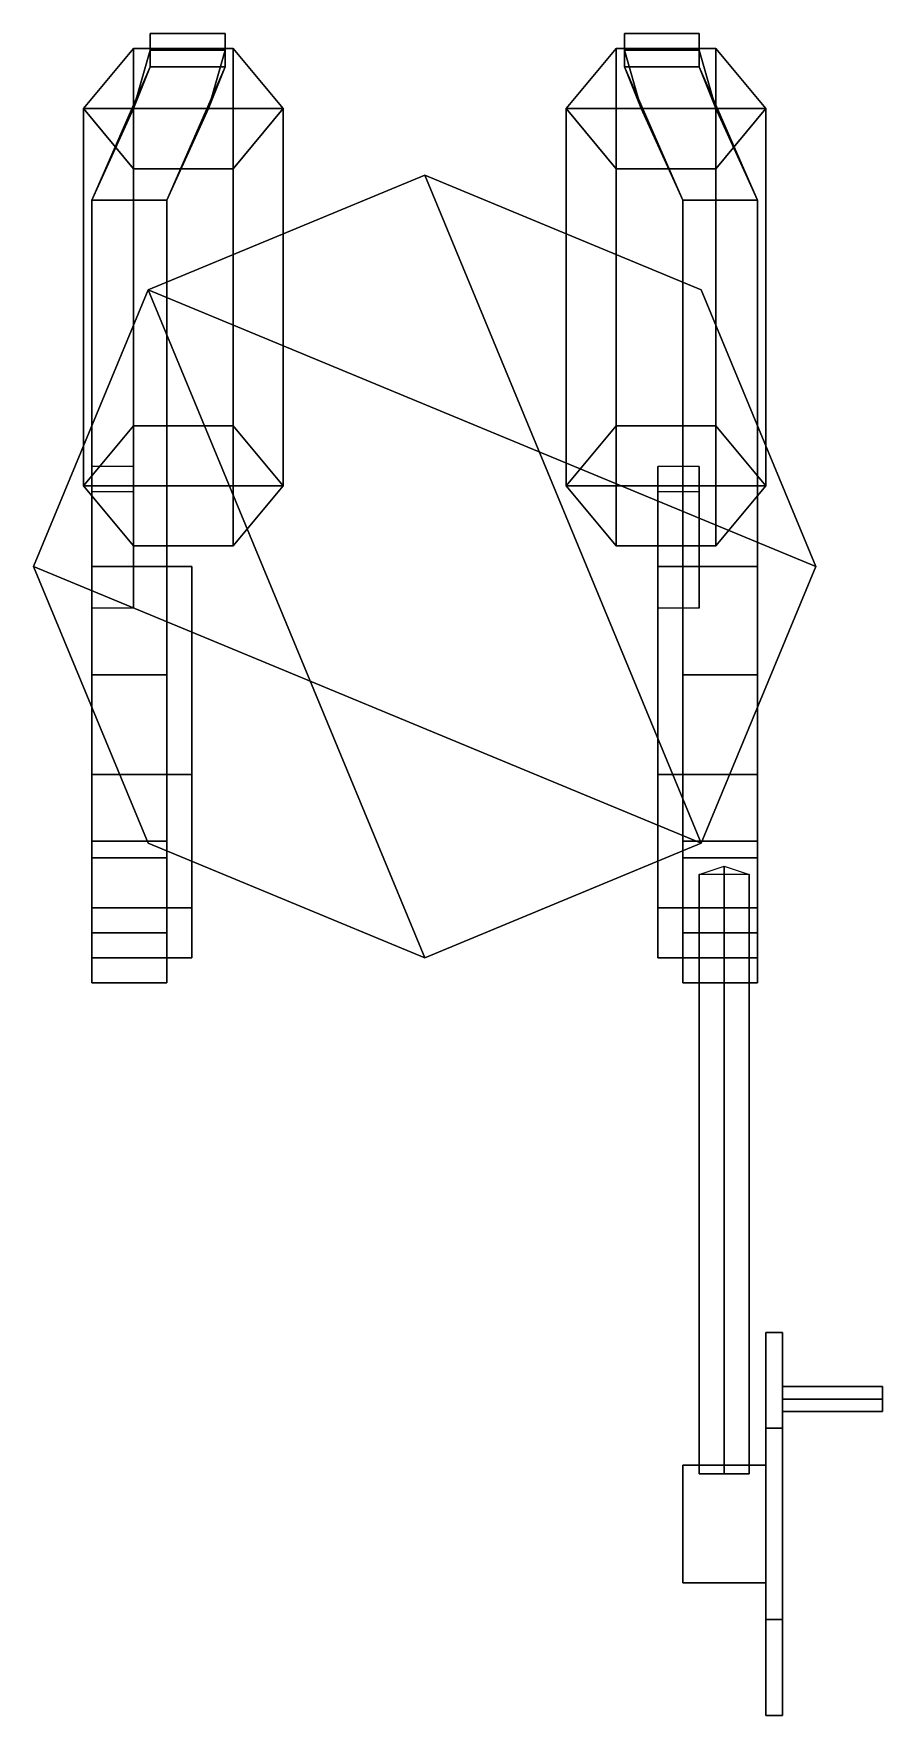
# Model space of a CAD drawing. Extents: x -0.47 to 0.55, y -1.38 to 0.64.
import ezdxf

# ---------------------------------------------------------------- set-up
doc = ezdxf.new("R2010")
doc.units = 0
doc.layers.add('TURRET', color=3, linetype='CONTINUOUS')

msp = doc.modelspace()

# ---------------------------------------------------------------- linework, layer by layer
at = {"layer": 'TURRET'}
for points in [[(-0.33, 0.64, 1.06), (-0.33, 0.6, 1.02), (-0.35, 0.55, 1.07), (-0.33, 0.62, 1.12)], [(-0.24, 0.62, 1.12), (-0.24, 0.64, 1.06), (-0.33, 0.64, 1.06), (-0.33, 0.62, 1.12)], [(-0.24, 0.64, 1.06), (-0.24, 0.6, 1.02), (-0.33, 0.6, 1.02), (-0.33, 0.64, 1.06)], [(-0.26, 0.55, 1.07), (-0.24, 0.6, 1.02), (-0.24, 0.64, 1.06), (-0.24, 0.62, 1.12)], [(0.24, 0.64, 1.06), (0.24, 0.6, 1.02), (0.26, 0.55, 1.07), (0.24, 0.62, 1.12)], [(0.33, 0.62, 1.12), (0.33, 0.64, 1.06), (0.24, 0.64, 1.06), (0.24, 0.62, 1.12)], [(0.33, 0.64, 1.06), (0.33, 0.6, 1.02), (0.24, 0.6, 1.02), (0.24, 0.64, 1.06)], [(0.35, 0.55, 1.07), (0.33, 0.6, 1.02), (0.33, 0.64, 1.06), (0.33, 0.62, 1.12)], [(-0.35, 0.6222, 1.2148), (-0.41, 0.55, 1.14), (-0.41, 0.0968, 1.5776), (-0.35, 0.169, 1.6524)], [(-0.35, 0.6222, 1.2148), (-0.23, 0.6222, 1.2148), (-0.17, 0.55, 1.14), (-0.41, 0.55, 1.14)], [(-0.23, 0.6222, 1.2148), (-0.35, 0.6222, 1.2148), (-0.35, 0.169, 1.6524), (-0.23, 0.169, 1.6524)], [(-0.33, 0.62, 1.12), (-0.35, 0.55, 1.07), (-0.26, 0.55, 1.07), (-0.24, 0.62, 1.12)], [(-0.17, 0.55, 1.14), (-0.23, 0.6222, 1.2148), (-0.23, 0.169, 1.6524), (-0.17, 0.0968, 1.5776)], [(0.23, 0.6222, 1.2148), (0.17, 0.55, 1.14), (0.17, 0.0968, 1.5776), (0.23, 0.169, 1.6524)], [(0.23, 0.6222, 1.2148), (0.35, 0.6222, 1.2148), (0.41, 0.55, 1.14), (0.17, 0.55, 1.14)], [(0.35, 0.6222, 1.2148), (0.23, 0.6222, 1.2148), (0.23, 0.169, 1.6524), (0.35, 0.169, 1.6524)], [(0.24, 0.62, 1.12), (0.26, 0.55, 1.07), (0.35, 0.55, 1.07), (0.33, 0.62, 1.12)], [(0.41, 0.55, 1.14), (0.35, 0.6222, 1.2148), (0.35, 0.169, 1.6524), (0.41, 0.0968, 1.5776)], [(-0.24, 0.6, 1.02), (-0.31, 0.44, 0.97), (-0.4, 0.44, 0.97), (-0.33, 0.6, 1.02)], [(-0.33, 0.6, 1.02), (-0.4, 0.44, 0.97), (-0.4, 0.44, 1.04), (-0.35, 0.55, 1.07)], [(-0.31, 0.44, 1.04), (-0.31, 0.44, 0.97), (-0.24, 0.6, 1.02), (-0.26, 0.55, 1.07)], [(0.24, 0.6, 1.02), (0.31, 0.44, 0.97), (0.31, 0.44, 1.04), (0.26, 0.55, 1.07)], [(0.33, 0.6, 1.02), (0.4, 0.44, 0.97), (0.31, 0.44, 0.97), (0.24, 0.6, 1.02)], [(0.4, 0.44, 1.04), (0.4, 0.44, 0.97), (0.33, 0.6, 1.02), (0.35, 0.55, 1.07)], [(-0.41, 0.55, 1.14), (-0.35, 0.4778, 1.0652), (-0.35, 0.0246, 1.5029), (-0.41, 0.0968, 1.5776)], [(-0.41, 0.55, 1.14), (-0.17, 0.55, 1.14), (-0.23, 0.4778, 1.0652), (-0.35, 0.4778, 1.0652)], [(-0.35, 0.55, 1.07), (-0.4, 0.44, 1.04), (-0.31, 0.44, 1.04), (-0.26, 0.55, 1.07)], [(-0.23, 0.4778, 1.0652), (-0.17, 0.55, 1.14), (-0.17, 0.0968, 1.5776), (-0.23, 0.0246, 1.5029)], [(0.17, 0.55, 1.14), (0.23, 0.4778, 1.0652), (0.23, 0.0246, 1.5029), (0.17, 0.0968, 1.5776)], [(0.17, 0.55, 1.14), (0.41, 0.55, 1.14), (0.35, 0.4778, 1.0652), (0.23, 0.4778, 1.0652)], [(0.26, 0.55, 1.07), (0.31, 0.44, 1.04), (0.4, 0.44, 1.04), (0.35, 0.55, 1.07)], [(0.35, 0.4778, 1.0652), (0.41, 0.55, 1.14), (0.41, 0.0968, 1.5776), (0.35, 0.0246, 1.5029)], [(-0.35, 0.4778, 1.0652), (-0.23, 0.4778, 1.0652), (-0.23, 0.0246, 1.5029), (-0.35, 0.0246, 1.5029)], [(0, 0.47, 0.87), (-0.3323, 0.3323, 0.87), (-0.3323, 0.3323, 0.97), (0, 0.47, 0.97)], [(-0.3323, 0.3323, 0.97), (0.47, 0, 0.97), (0.3323, 0.3323, 0.97), (0, 0.47, 0.97)], [(0, 0.47, 0.87), (0.3323, -0.3323, 0.87), (0, -0.47, 0.87), (-0.3323, 0.3323, 0.87)], [(0.3323, 0.3323, 0.87), (0, 0.47, 0.87), (0, 0.47, 0.97), (0.3323, 0.3323, 0.97)], [(0.3323, 0.3323, 0.87), (0.47, 0, 0.87), (0.3323, -0.3323, 0.87), (0, 0.47, 0.87)], [(0.23, 0.4778, 1.0652), (0.35, 0.4778, 1.0652), (0.35, 0.0246, 1.5029), (0.23, 0.0246, 1.5029)], [(-0.31, -0.13, 1.41), (-0.31, 0.44, 1.04), (-0.4, 0.44, 1.04), (-0.4, -0.13, 1.41)], [(-0.4, 0.44, 1.04), (-0.4, -0.35, 1.04), (-0.4, -0.44, 1.41), (-0.4, -0.13, 1.41)], [(-0.31, 0.44, 1.04), (-0.31, 0.44, 0.97), (-0.4, 0.44, 0.97), (-0.4, 0.44, 1.04)], [(-0.4, 0.44, 0.97), (-0.4, -0.33, 0.97), (-0.4, -0.35, 1.04), (-0.4, 0.44, 1.04)], [(-0.31, 0.44, 0.97), (-0.31, -0.33, 0.97), (-0.4, -0.33, 0.97), (-0.4, 0.44, 0.97)], [(-0.31, -0.44, 1.41), (-0.31, -0.35, 1.04), (-0.31, 0.44, 1.04), (-0.31, -0.13, 1.41)], [(-0.31, -0.35, 1.04), (-0.31, -0.33, 0.97), (-0.31, 0.44, 0.97), (-0.31, 0.44, 1.04)], [(0.31, 0.44, 0.97), (0.31, -0.33, 0.97), (0.31, -0.35, 1.04), (0.31, 0.44, 1.04)], [(0.4, 0.44, 1.04), (0.4, 0.44, 0.97), (0.31, 0.44, 0.97), (0.31, 0.44, 1.04)], [(0.4, 0.44, 0.97), (0.4, -0.33, 0.97), (0.31, -0.33, 0.97), (0.31, 0.44, 0.97)], [(0.4, -0.13, 1.41), (0.4, 0.44, 1.04), (0.31, 0.44, 1.04), (0.31, -0.13, 1.41)], [(0.31, 0.44, 1.04), (0.31, -0.35, 1.04), (0.31, -0.44, 1.41), (0.31, -0.13, 1.41)], [(0.4, -0.35, 1.04), (0.4, -0.33, 0.97), (0.4, 0.44, 0.97), (0.4, 0.44, 1.04)], [(0.4, -0.44, 1.41), (0.4, -0.35, 1.04), (0.4, 0.44, 1.04), (0.4, -0.13, 1.41)], [(-0.3323, 0.3323, 0.87), (-0.47, 0, 0.87), (-0.47, 0, 0.97), (-0.3323, 0.3323, 0.97)], [(-0.47, 0, 0.97), (0.3323, -0.3323, 0.97), (0.47, 0, 0.97), (-0.3323, 0.3323, 0.97)], [(-0.3323, 0.3323, 0.87), (0, -0.47, 0.87), (-0.3323, -0.3323, 0.87), (-0.47, 0, 0.87)], [(0.47, 0, 0.87), (0.3323, 0.3323, 0.87), (0.3323, 0.3323, 0.97), (0.47, 0, 0.97)], [(-0.41, 0.0968, 1.5776), (-0.17, 0.0968, 1.5776), (-0.23, 0.169, 1.6524), (-0.35, 0.169, 1.6524)], [(0.17, 0.0968, 1.5776), (0.41, 0.0968, 1.5776), (0.35, 0.169, 1.6524), (0.23, 0.169, 1.6524)], [(-0.4, 0.12, 1.57), (-0.4, 0, 1.71), (-0.35, 0, 1.71), (-0.35, 0.12, 1.57)], [(-0.4, 0.09, 1.54), (-0.4, -0.05, 1.68), (-0.4, 0, 1.71), (-0.4, 0.12, 1.57)], [(-0.35, 0, 1.71), (-0.35, -0.05, 1.68), (-0.35, 0.09, 1.54), (-0.35, 0.12, 1.57)], [(0.28, 0.09, 1.54), (0.28, -0.05, 1.68), (0.28, 0, 1.71), (0.28, 0.12, 1.57)], [(0.28, 0.12, 1.57), (0.28, 0, 1.71), (0.33, 0, 1.71), (0.33, 0.12, 1.57)], [(0.33, 0, 1.71), (0.33, -0.05, 1.68), (0.33, 0.09, 1.54), (0.33, 0.12, 1.57)], [(-0.35, 0.0246, 1.5029), (-0.23, 0.0246, 1.5029), (-0.17, 0.0968, 1.5776), (-0.41, 0.0968, 1.5776)], [(-0.35, 0.09, 1.54), (-0.35, -0.05, 1.68), (-0.4, -0.05, 1.68), (-0.4, 0.09, 1.54)], [(0.23, 0.0246, 1.5029), (0.35, 0.0246, 1.5029), (0.41, 0.0968, 1.5776), (0.17, 0.0968, 1.5776)], [(0.33, 0.09, 1.54), (0.33, -0.05, 1.68), (0.28, -0.05, 1.68), (0.28, 0.09, 1.54)], [(-0.47, 0, 0.87), (-0.3323, -0.3323, 0.87), (-0.3323, -0.3323, 0.97), (-0.47, 0, 0.97)], [(-0.3323, -0.3323, 0.97), (0, -0.47, 0.97), (0.3323, -0.3323, 0.97), (-0.47, 0, 0.97)], [(-0.28, 0, 1.71), (-0.28, -0.25, 1.57), (-0.4, -0.25, 1.57), (-0.4, 0, 1.71)], [(-0.4, -0.25, 1.57), (-0.4, -0.47, 1.57), (-0.4, -0.41, 1.71), (-0.4, 0, 1.71)], [(-0.4, 0, 1.71), (-0.4, -0.41, 1.71), (-0.28, -0.41, 1.71), (-0.28, 0, 1.71)], [(-0.28, -0.41, 1.71), (-0.28, -0.47, 1.57), (-0.28, -0.25, 1.57), (-0.28, 0, 1.71)], [(0.28, -0.25, 1.57), (0.28, -0.47, 1.57), (0.28, -0.41, 1.71), (0.28, 0, 1.71)], [(0.4, 0, 1.71), (0.4, -0.25, 1.57), (0.28, -0.25, 1.57), (0.28, 0, 1.71)], [(0.28, 0, 1.71), (0.28, -0.41, 1.71), (0.4, -0.41, 1.71), (0.4, 0, 1.71)], [(0.3323, -0.3323, 0.87), (0.47, 0, 0.87), (0.47, 0, 0.97), (0.3323, -0.3323, 0.97)], [(0.4, -0.41, 1.71), (0.4, -0.47, 1.57), (0.4, -0.25, 1.57), (0.4, 0, 1.71)], [(-0.31, -0.25, 1.49), (-0.31, -0.13, 1.41), (-0.4, -0.13, 1.41), (-0.4, -0.25, 1.49)], [(-0.4, -0.13, 1.41), (-0.4, -0.44, 1.41), (-0.4, -0.5, 1.49), (-0.4, -0.25, 1.49)], [(-0.31, -0.5, 1.49), (-0.31, -0.44, 1.41), (-0.31, -0.13, 1.41), (-0.31, -0.25, 1.49)], [(0.31, -0.13, 1.41), (0.31, -0.44, 1.41), (0.31, -0.5, 1.49), (0.31, -0.25, 1.49)], [(0.4, -0.25, 1.49), (0.4, -0.13, 1.41), (0.31, -0.13, 1.41), (0.31, -0.25, 1.49)], [(0.4, -0.5, 1.49), (0.4, -0.44, 1.41), (0.4, -0.13, 1.41), (0.4, -0.25, 1.49)], [(-0.31, -0.25, 1.57), (-0.31, -0.25, 1.49), (-0.4, -0.25, 1.49), (-0.4, -0.25, 1.57)], [(-0.4, -0.25, 1.49), (-0.4, -0.5, 1.49), (-0.4, -0.47, 1.57), (-0.4, -0.25, 1.57)], [(-0.28, -0.25, 1.57), (-0.28, -0.47, 1.57), (-0.4, -0.47, 1.57), (-0.4, -0.25, 1.57)], [(-0.31, -0.47, 1.57), (-0.31, -0.5, 1.49), (-0.31, -0.25, 1.49), (-0.31, -0.25, 1.57)], [(0.4, -0.25, 1.57), (0.4, -0.47, 1.57), (0.28, -0.47, 1.57), (0.28, -0.25, 1.57)], [(0.4, -0.25, 1.57), (0.4, -0.25, 1.49), (0.31, -0.25, 1.49), (0.31, -0.25, 1.57)], [(0.31, -0.25, 1.49), (0.31, -0.5, 1.49), (0.31, -0.47, 1.57), (0.31, -0.25, 1.57)], [(0.4, -0.47, 1.57), (0.4, -0.5, 1.49), (0.4, -0.25, 1.49), (0.4, -0.25, 1.57)], [(-0.4, -0.35, 1.04), (-0.4, -0.33, 0.97), (-0.31, -0.33, 0.97), (-0.31, -0.35, 1.04)], [(-0.3323, -0.3323, 0.87), (0, -0.47, 0.87), (0, -0.47, 0.97), (-0.3323, -0.3323, 0.97)], [(0, -0.47, 0.87), (0.3323, -0.3323, 0.87), (0.3323, -0.3323, 0.97), (0, -0.47, 0.97)], [(0.31, -0.35, 1.04), (0.31, -0.33, 0.97), (0.4, -0.33, 0.97), (0.4, -0.35, 1.04)], [(-0.4, -0.44, 1.41), (-0.4, -0.35, 1.04), (-0.31, -0.35, 1.04), (-0.31, -0.44, 1.41)], [(0.31, -0.44, 1.41), (0.31, -0.35, 1.04), (0.4, -0.35, 1.04), (0.4, -0.44, 1.41)], [(0.33, -0.37, 1.14), (0.36, -0.36, 1.11), (0.36, -1.09, 1.11), (0.33, -1.09, 1.14)], [(0.36, -0.36, 1.11), (0.39, -0.37, 1.14), (0.39, -1.09, 1.14), (0.36, -1.09, 1.11)], [(0.36, -0.37, 1.17), (0.33, -0.37, 1.14), (0.33, -1.09, 1.14), (0.36, -1.09, 1.17)], [(0.39, -0.37, 1.14), (0.36, -0.37, 1.17), (0.36, -1.09, 1.17), (0.39, -1.09, 1.14)], [(-0.4, -0.41, 1.71), (-0.4, -0.47, 1.57), (-0.28, -0.47, 1.57), (-0.28, -0.41, 1.71)], [(0.28, -0.41, 1.71), (0.28, -0.47, 1.57), (0.4, -0.47, 1.57), (0.4, -0.41, 1.71)], [(-0.4, -0.5, 1.49), (-0.4, -0.44, 1.41), (-0.31, -0.44, 1.41), (-0.31, -0.5, 1.49)], [(0.31, -0.5, 1.49), (0.31, -0.44, 1.41), (0.4, -0.44, 1.41), (0.4, -0.5, 1.49)], [(-0.4, -0.47, 1.57), (-0.4, -0.5, 1.49), (-0.31, -0.5, 1.49), (-0.31, -0.47, 1.57)], [(0.31, -0.47, 1.57), (0.31, -0.5, 1.49), (0.4, -0.5, 1.49), (0.4, -0.47, 1.57)], [(0.43, -1.035, 1.3292), (0.43, -0.92, 1.13), (0.41, -0.92, 1.13), (0.41, -1.035, 1.3292)], [(0.43, -0.92, 1.13), (0.43, -1.035, 0.9308), (0.41, -1.035, 0.9308), (0.41, -0.92, 1.13)], [(0.41, -1.265, 1.3292), (0.41, -1.035, 1.3292), (0.41, -0.92, 1.13), (0.41, -1.38, 1.13)], [(0.41, -1.38, 1.13), (0.41, -0.92, 1.13), (0.41, -1.035, 0.9308), (0.41, -1.265, 0.9308)], [(0.43, -1.38, 1.13), (0.43, -0.92, 1.13), (0.43, -1.035, 1.3292), (0.43, -1.265, 1.3292)], [(0.43, -1.265, 0.9308), (0.43, -1.035, 0.9308), (0.43, -0.92, 1.13), (0.43, -1.38, 1.13)], [(0.55, -1, 1.145), (0.55, -0.985, 1.13), (0.43, -0.985, 1.13), (0.43, -1, 1.145)], [(0.55, -0.985, 1.13), (0.55, -1, 1.115), (0.43, -1, 1.115), (0.43, -0.985, 1.13)], [(0.55, -1, 1.115), (0.55, -0.985, 1.13), (0.55, -1, 1.145), (0.55, -1.015, 1.13)], [(0.55, -1.015, 1.13), (0.55, -1, 1.145), (0.43, -1, 1.145), (0.43, -1.015, 1.13)], [(0.55, -1, 1.115), (0.55, -1.015, 1.13), (0.43, -1.015, 1.13), (0.43, -1, 1.115)], [(0.43, -1.265, 1.3292), (0.43, -1.035, 1.3292), (0.41, -1.035, 1.3292), (0.41, -1.265, 1.3292)], [(0.43, -1.035, 0.9308), (0.43, -1.265, 0.9308), (0.41, -1.265, 0.9308), (0.41, -1.035, 0.9308)], [(0.41, -1.2207, 1.2007), (0.41, -1.0793, 1.2007), (0.31, -1.0793, 1.2007), (0.31, -1.2207, 1.2007)], [(0.41, -1.0793, 1.2007), (0.41, -1.0793, 1.0593), (0.31, -1.0793, 1.0593), (0.31, -1.0793, 1.2007)], [(0.41, -1.0793, 1.0593), (0.41, -1.2207, 1.0593), (0.31, -1.2207, 1.0593), (0.31, -1.0793, 1.0593)], [(0.31, -1.2207, 1.2007), (0.31, -1.0793, 1.2007), (0.31, -1.0793, 1.0593), (0.31, -1.2207, 1.0593)], [(0.41, -1.2207, 1.0593), (0.41, -1.2207, 1.2007), (0.31, -1.2207, 1.2007), (0.31, -1.2207, 1.0593)], [(0.43, -1.38, 1.13), (0.43, -1.265, 1.3292), (0.41, -1.265, 1.3292), (0.41, -1.38, 1.13)], [(0.43, -1.265, 0.9308), (0.43, -1.38, 1.13), (0.41, -1.38, 1.13), (0.41, -1.265, 0.9308)]]:
    msp.add_3dface(points, dxfattribs=at)

doc.saveas('drawing.dxf')
